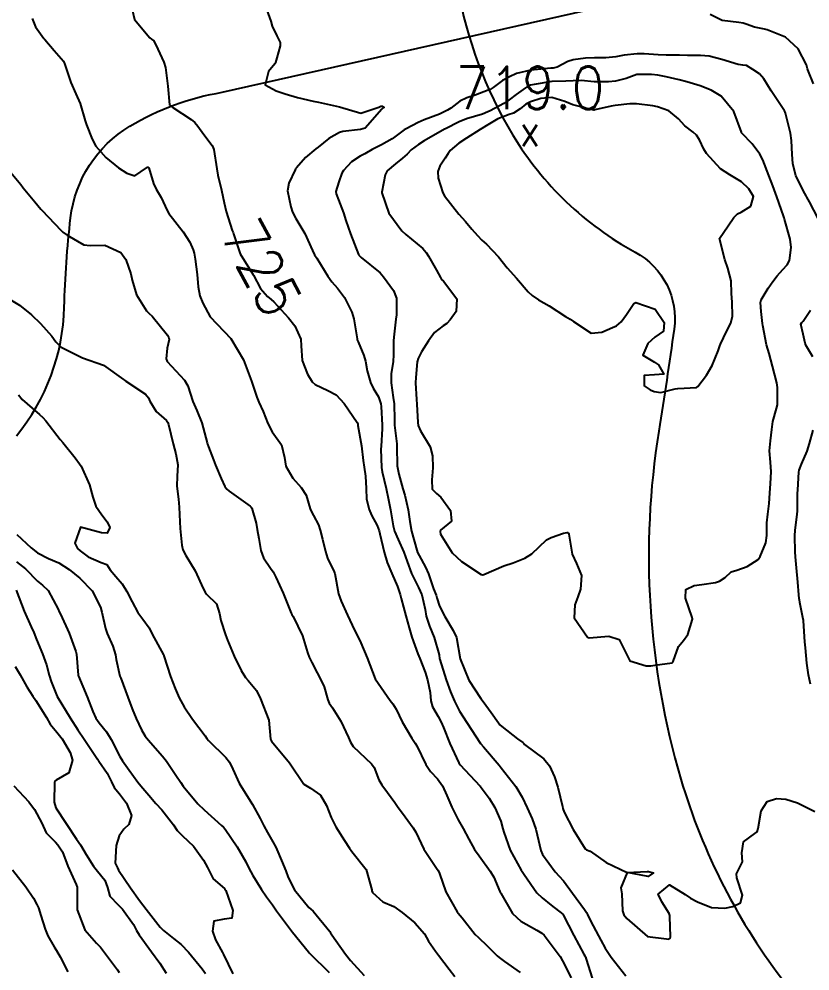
# Model space of a CAD drawing. Header units: metres. Extents: x 298520 to 308411, y 7433745 to 7450750.
# Drawn here: x 302710.3 to 302784.9, y 7441312.7 to 7441402.6 of the extents above; entities that cross this region are included whole.
import ezdxf
from ezdxf.enums import TextEntityAlignment as Align

# ---------------------------------------------------------------- set-up
doc = ezdxf.new("R2010")
doc.units = ezdxf.units.M
doc.header["$LTSCALE"] = 10
for name, color, linetype in [('Cotas', 45, 'Continuous'), ('Curvas de Nivel 1m', 11, 'Continuous'), ('Curvas de Nivel 5m', 15, 'Continuous'), ('Hidrografia', 140, 'Continuous'), ('Pontos Cotados', 45, 'Continuous'), ('Vias Primárias', 230, 'Continuous')]:
    doc.layers.add(name, color=color, linetype=linetype)
doc.styles.add('Style-STANDARD', font='STANDARD.shx')

# ---------------------------------------------------------------- blocks, each defined once
blk = doc.blocks.new('ELVTXT_114')
at = {"layer": 'Pontos Cotados', "linetype": 'Continuous', "style": 'Style-STANDARD'}
for s, height, p in [('719.0', 4, (0, 4)), ('x', 3, (0, 0))]:
    blk.add_text(s, height=height, dxfattribs=at).set_placement(p, align=Align.MIDDLE_CENTER)

msp = doc.modelspace()

# ---------------------------------------------------------------- linework, layer by layer
at = {"layer": 'Curvas de Nivel 1m', "flags": 128}
for points, elevation in [([(302711.521, 7441402.617), (302711.836, 7441401.813), (302712.624, 7441400.728), (302712.676, 7441400.662), (302712.718, 7441400.609), (302713.608, 7441399.595), (302714.489, 7441398.582), (302714.524, 7441398.513), (302714.59, 7441398.258), (302715.167, 7441396.574), (302715.648, 7441395.484), (302716.044, 7441394.565), (302716.529, 7441392.944), (302716.657, 7441392.558), (302717.176, 7441391.217), (302717.531, 7441390.545), (302718.487, 7441389.484), (302719.672, 7441388.518), (302720.468, 7441388.001), (302721.206, 7441387.762), (302722.303, 7441388.492), (302722.396, 7441388.568), (302722.474, 7441388.562), (302722.527, 7441388.489), (302722.987, 7441387.011), (302723.239, 7441386.478), (302723.684, 7441385.711), (302724.278, 7441384.462), (302724.429, 7441384.197), (302725.787, 7441382.446), (302726.393, 7441381.484), (302726.705, 7441380.754), (302726.809, 7441380.434), (302726.918, 7441379.889), (302727.096, 7441378.429), (302727.189, 7441377.274), (302727.348, 7441376.425), (302727.629, 7441375.723), (302728.313, 7441374.42), (302730.283, 7441372.39), (302731.478, 7441370.378), (302732.233, 7441368.37), (302732.715, 7441366.859), (302732.93, 7441366.359), (302733.333, 7441365.482), (302733.755, 7441364.347), (302734.182, 7441363.584), (302735.051, 7441362.331), (302735.326, 7441361.154), (302735.48, 7441360.327), (302736.126, 7441359.211), (302736.905, 7441358.312), (302737.38, 7441357.581), (302737.776, 7441356.303), (302737.86, 7441356.072), (302738.087, 7441355.661), (302738.563, 7441354.778), (302738.719, 7441354.29), (302738.919, 7441353.428), (302739.203, 7441352.283), (302739.408, 7441351.651), (302740.024, 7441350.365), (302740.066, 7441350.27), (302740.084, 7441350.207), (302740.43, 7441348.266), (302740.675, 7441347.574), (302741.28, 7441346.257), (302741.959, 7441344.843), (302742.26, 7441344.247), (302742.531, 7441343.657), (302743.138, 7441342.238), (302743.903, 7441340.23), (302745.313, 7441338.208), (302745.565, 7441337.9), (302745.865, 7441337.39), (302746.442, 7441336.194), (302747.372, 7441334.65), (302747.675, 7441334.182), (302747.829, 7441333.911), (302748.691, 7441332.167), (302749.123, 7441331.487), (302749.79, 7441330.811), (302750.263, 7441330.145), (302750.674, 7441329.241), (302751.12, 7441328.136), (302751.745, 7441326.916), (302752.199, 7441326.125), (302752.729, 7441325.113), (302753.282, 7441324.114), (302753.704, 7441323.518), (302754.768, 7441322.094), (302755.103, 7441321.515), (302755.664, 7441320.159), (302755.698, 7441320.08), (302755.744, 7441319.997), (302756.865, 7441318.068), (302757.633, 7441317.37), (302759.159, 7441316.506), (302759.616, 7441316.233), (302759.841, 7441316.037), (302760.619, 7441315.041), (302761.349, 7441314.014), (302761.587, 7441313.624), (302762.41, 7441312.002)], 726), ([(302733.681, 7441403.383), (302734.045, 7441402.349), (302734.166, 7441401.875), (302734.629, 7441400.969), (302734.922, 7441400.337), (302734.919, 7441400.036), (302734.601, 7441398.892), (302734.491, 7441398.445), (302734.432, 7441398.342), (302733.829, 7441397.595), (302733.528, 7441396.356), (302734.564, 7441395.769), (302735.405, 7441395.487), (302736.555, 7441395.138), (302738.058, 7441394.79), (302738.549, 7441394.692), (302740.543, 7441394.27), (302742.537, 7441393.661), (302744.23, 7441394.225), (302744.438, 7441394.328), (302744.545, 7441394.327), (302744.74, 7441394.218), (302744.637, 7441394.124), (302744.541, 7441394.046), (302742.946, 7441392.244), (302742.522, 7441392.136), (302740.848, 7441391.938), (302740.519, 7441391.844), (302739.512, 7441391.281), (302738.505, 7441390.469), (302738.288, 7441390.293), (302737.323, 7441389.479), (302736.476, 7441388.517), (302736.392, 7441388.403), (302736.345, 7441388.321), (302735.733, 7441387.055), (302735.631, 7441386.328), (302735.942, 7441384.821), (302736.109, 7441384.323), (302736.424, 7441383.714), (302737.254, 7441382.311), (302737.991, 7441380.7), (302738.183, 7441380.302), (302738.378, 7441379.982), (302739.444, 7441378.284), (302739.818, 7441377.749), (302740.342, 7441377.154), (302740.994, 7441376.263), (302741.688, 7441374.887), (302741.892, 7441374.254), (302742.188, 7441372.347), (302742.207, 7441372.251), (302742.281, 7441372.07), (302742.816, 7441370.79), (302742.971, 7441370.239), (302743.148, 7441369.338), (302743.443, 7441368.232), (302743.71, 7441367.71), (302744.219, 7441366.873), (302744.439, 7441366.218), (302744.47, 7441365.958), (302744.551, 7441364.216), (302744.553, 7441363.851), (302744.449, 7441362.217), (302744.438, 7441361.939), (302744.5, 7441360.216), (302744.564, 7441359.788), (302744.925, 7441358.212), (302745.158, 7441357.154), (302745.337, 7441356.208), (302745.589, 7441354.694), (302745.725, 7441354.203), (302746.061, 7441353.412), (302746.591, 7441352.195), (302746.905, 7441351.32), (302747.333, 7441350.187), (302748.003, 7441348.869), (302748.289, 7441348.176), (302748.602, 7441346.794), (302748.717, 7441346.169), (302749.017, 7441345.218), (302749.471, 7441344.157), (302749.928, 7441342.509), (302749.982, 7441342.149), (302749.998, 7441342.074), (302750.603, 7441340.143), (302751.014, 7441339.011), (302751.372, 7441338.135), (302751.863, 7441337.188), (302752.536, 7441336.123), (302753.833, 7441334.152), (302753.851, 7441334.127), (302753.867, 7441334.109), (302754.12, 7441333.814), (302755.609, 7441332.083), (302755.694, 7441331.974), (302755.8, 7441331.828), (302757.189, 7441330.066), (302757.768, 7441329.076), (302758.233, 7441328.053), (302758.716, 7441327.018), (302759.072, 7441326.04), (302759.191, 7441325.501), (302759.525, 7441324.042), (302759.707, 7441323.649), (302760.887, 7441322.022), (302761.266, 7441321.603), (302761.674, 7441321.157), (302762.536, 7441320.001), (302763.648, 7441318.449), (302763.842, 7441318.184), (302763.948, 7441317.985), (302764.213, 7441317.403), (302764.97, 7441315.97), (302765.196, 7441315.554), (302765.601, 7441314.812), (302766.169, 7441313.954), (302767.567, 7441312.188)], 724), ([(302785.278, 7441396.438), (302784.743, 7441397.748), (302784.704, 7441397.858), (302784.598, 7441398.221), (302783.822, 7441399.758), (302782.629, 7441400.842), (302780.884, 7441401.542), (302780.64, 7441401.601), (302780.485, 7441401.636), (302779.71, 7441401.804), (302778.916, 7441402.086), (302778.646, 7441402.176), (302778.234, 7441402.237), (302776.649, 7441402.424), (302775.51, 7441402.996)], 724), ([(302785.708, 7441383.731), (302784.897, 7441385.292), (302784.649, 7441385.747), (302784.576, 7441385.87), (302784.456, 7441386.066), (302783.614, 7441387.759), (302783.337, 7441388.915), (302783.266, 7441389.762), (302783.183, 7441391.096), (302783.099, 7441391.764), (302782.641, 7441393.669), (302782.606, 7441393.769), (302782.545, 7441393.877), (302781.277, 7441395.783), (302780.584, 7441396.919), (302780.175, 7441397.382), (302779.561, 7441397.805), (302778.944, 7441398.162), (302778.599, 7441398.203), (302778.166, 7441398.258), (302776.606, 7441398.727), (302775.425, 7441399.037), (302774.612, 7441399.115), (302773.368, 7441399.123), (302772.612, 7441399.133), (302771.367, 7441399.147), (302770.612, 7441399.191), (302769.279, 7441399.264), (302768.613, 7441399.277), (302767.404, 7441399.159), (302766.608, 7441398.986), (302765.684, 7441398.892), (302764.607, 7441398.895), (302763.737, 7441398.862), (302762.603, 7441398.699), (302762.07, 7441398.546), (302761.092, 7441398.025), (302760.693, 7441397.927), (302760.592, 7441397.915), (302760.465, 7441397.906), (302758.59, 7441397.732), (302757.252, 7441397.408), (302756.583, 7441397.109), (302755.917, 7441396.749), (302755.033, 7441396.095), (302754.754, 7441395.914), (302754.569, 7441395.832), (302753.326, 7441395.354), (302752.558, 7441395.111), (302751.875, 7441394.815), (302751.05, 7441394.145), (302750.741, 7441393.948), (302750.54, 7441393.852), (302749.966, 7441393.587), (302748.531, 7441393.023), (302747.941, 7441392.774), (302746.836, 7441392.197), (302746.633, 7441392.087), (302746.521, 7441392.005), (302745.496, 7441391.228), (302744.507, 7441390.669), (302743.628, 7441390.233), (302742.91, 7441389.831), (302742.493, 7441389.601), (302741.679, 7441389.064), (302740.898, 7441388.266), (302740.745, 7441387.993), (302740.462, 7441387.18), (302740.184, 7441386.274), (302740.216, 7441386.039), (302740.441, 7441385.473), (302740.896, 7441384.265), (302741.133, 7441383.546), (302741.567, 7441382.258), (302742.318, 7441380.316), (302742.353, 7441380.25), (302742.382, 7441380.211), (302742.585, 7441380.042), (302744.359, 7441378.598), (302744.7, 7441378.217), (302745.631, 7441376.916), (302745.917, 7441376.204), (302745.905, 7441374.617), (302745.859, 7441374.205), (302745.694, 7441372.804), (302745.64, 7441372.206), (302745.633, 7441370.842), (302745.59, 7441370.207), (302745.417, 7441369.037), (302745.407, 7441368.208), (302745.612, 7441366.813), (302745.682, 7441366.205), (302745.707, 7441364.696), (302745.73, 7441364.205), (302745.931, 7441362.438), (302745.946, 7441362.202), (302745.972, 7441360.375), (302745.991, 7441360.202), (302746.134, 7441359.578), (302746.522, 7441358.196), (302746.696, 7441357.605), (302747.025, 7441356.191), (302747.174, 7441355.097), (302747.331, 7441354.187), (302747.829, 7441352.399), (302747.906, 7441352.181), (302748.04, 7441351.893), (302748.658, 7441350.8), (302748.922, 7441350.167), (302749.404, 7441348.757), (302749.644, 7441348.155), (302749.731, 7441347.894), (302749.982, 7441347.108), (302750.472, 7441346.145), (302751.274, 7441344.823), (302751.564, 7441344.134), (302751.923, 7441342.13), (302752.748, 7441340.122), (302753.877, 7441338.384), (302754.087, 7441338.107), (302754.843, 7441337.076), (302755.541, 7441336.085), (302755.679, 7441335.91), (302755.849, 7441335.73), (302757.334, 7441334.569), (302757.835, 7441334.224), (302757.915, 7441334.14), (302758.004, 7441334.057), (302759.813, 7441332.685), (302760.353, 7441332.024), (302760.824, 7441330.988), (302761.144, 7441330.016), (302761.586, 7441328.182), (302761.626, 7441328.011), (302761.749, 7441327.654), (302762.576, 7441326.002), (302763.715, 7441324.206), (302763.831, 7441324.105), (302764.189, 7441323.983), (302765.697, 7441322.896), (302767.683, 7441321.94), (302769.56, 7441322.046), (302769.685, 7441322.039), (302770.183, 7441321.913), (302769.68, 7441321.587), (302767.683, 7441321.94), (302767.099, 7441320.515), (302767.187, 7441319.945), (302767.242, 7441318.349), (302767.368, 7441317.943), (302767.638, 7441317.615), (302769.613, 7441315.92), (302771.409, 7441315.691), (302771.611, 7441315.653), (302771.742, 7441315.759), (302771.76, 7441315.889), (302771.721, 7441317.81), (302771.713, 7441317.889), (302771.645, 7441318.082), (302770.943, 7441319.188), (302770.618, 7441319.906), (302771.672, 7441320.803), (302773.154, 7441319.875), (302773.658, 7441319.52), (302774.336, 7441319.177), (302775.645, 7441318.654), (302776.894, 7441318.577), (302777.647, 7441318.736), (302778.389, 7441319.076), (302778.585, 7441319.811), (302778.03, 7441321.466), (302778, 7441321.817), (302778.562, 7441322.949), (302778.517, 7441323.812), (302778.668, 7441324.866), (302779.731, 7441325.628), (302779.944, 7441325.797), (302780.046, 7441326.105), (302780.323, 7441327.791), (302780.899, 7441328.649), (302781.771, 7441328.954), (302782.649, 7441328.882), (302783.764, 7441328.521), (302785.39, 7441327.725)], 723), ([(302709.03, 7441388.644), (302710.456, 7441386.92), (302710.684, 7441386.628), (302711.773, 7441385.283), (302712.335, 7441384.611), (302712.431, 7441384.496), (302714.271, 7441382.582), (302714.329, 7441382.508), (302714.401, 7441382.431), (302714.838, 7441382.136), (302716.39, 7441381.231), (302717.008, 7441381.17), (302718.389, 7441381.187), (302719.88, 7441380.515), (302720.373, 7441379.854), (302720.825, 7441378.505), (302720.946, 7441377.905), (302721.37, 7441376.5), (302722.318, 7441374.998), (302722.567, 7441374.738), (302722.833, 7441374.482), (302724.286, 7441372.696), (302724.42, 7441372.459), (302724.452, 7441372.288), (302724.273, 7441371.477), (302724.163, 7441370.462), (302724.259, 7441370.224), (302725.91, 7441368.443), (302726.228, 7441367.916), (302726.678, 7441366.435), (302727.054, 7441365.582), (302727.55, 7441364.426), (302728.043, 7441362.543), (302728.068, 7441362.421), (302728.16, 7441362.145), (302728.653, 7441360.917), (302728.836, 7441360.41), (302729.348, 7441359.178), (302729.72, 7441358.396), (302729.883, 7441358.166), (302730.109, 7441357.969), (302731.45, 7441357.026), (302732.095, 7441356.56), (302732.19, 7441356.465), (302732.243, 7441356.368), (302732.651, 7441354.934), (302732.775, 7441354.359), (302732.911, 7441353.506), (302733.118, 7441352.354), (302733.368, 7441351.682), (302734.027, 7441350.709), (302734.262, 7441350.338), (302734.512, 7441349.839), (302735.199, 7441348.328), (302735.974, 7441346.459), (302736.043, 7441346.319), (302736.146, 7441346.144), (302737.032, 7441344.309), (302737.501, 7441342.732), (302737.653, 7441342.303), (302737.918, 7441341.776), (302738.43, 7441340.814), (302738.705, 7441340.288), (302739.09, 7441339.477), (302739.423, 7441338.277), (302739.546, 7441337.951), (302739.865, 7441337.514), (302740.661, 7441336.262), (302741.385, 7441334.707), (302741.576, 7441334.253), (302741.827, 7441333.86), (302743.559, 7441332.232), (302743.799, 7441331.857), (302744.257, 7441330.692), (302744.523, 7441330.219), (302745.071, 7441329.506), (302745.766, 7441328.551), (302746.01, 7441328.198), (302746.716, 7441327.223), (302747.485, 7441326.182), (302747.729, 7441325.777), (302748.237, 7441324.691), (302748.503, 7441324.168), (302749.686, 7441322.365), (302749.833, 7441322.148), (302749.96, 7441321.867), (302750.577, 7441320.141), (302751.644, 7441318.251), (302751.733, 7441318.129), (302752.102, 7441317.66), (302753.338, 7441316.113), (302753.61, 7441315.843), (302754.488, 7441314.983), (302755.411, 7441314.083), (302755.591, 7441313.928), (302756.109, 7441313.551), (302757.57, 7441312.505)], 727), ([(302708.484, 7441376.648), (302710.322, 7441375.526), (302711.452, 7441374.619), (302712.301, 7441373.805), (302713.376, 7441372.594), (302713.765, 7441372.074), (302714.273, 7441371.562), (302716.263, 7441370.56), (302718.253, 7441369.883), (302720.15, 7441368.511), (302720.232, 7441368.452), (302720.376, 7441368.364), (302722.219, 7441367.127), (302722.499, 7441366.769), (302722.635, 7441366.484), (302723.233, 7441365.505), (302724.195, 7441364.631), (302724.324, 7441364.459), (302724.381, 7441364.267), (302724.818, 7441362.453), (302725.097, 7441361.507), (302725.272, 7441360.449), (302725.205, 7441359.371), (302725.185, 7441358.449), (302725.321, 7441357.228), (302725.397, 7441356.447), (302725.46, 7441355.065), (302725.502, 7441354.446), (302725.636, 7441352.857), (302725.742, 7441352.443), (302726.037, 7441351.885), (302726.895, 7441350.431), (302727.66, 7441348.762), (302727.842, 7441348.422), (302727.991, 7441348.254), (302728.909, 7441347.333), (302729.2, 7441346.402), (302729.322, 7441345.755), (302729.757, 7441344.393), (302729.945, 7441343.891), (302730.579, 7441342.383), (302731.263, 7441341.023), (302731.658, 7441340.372), (302731.9, 7441340.081), (302732.689, 7441339.156), (302733.083, 7441338.352), (302733.853, 7441336.35), (302734.032, 7441334.545), (302734.11, 7441334.346), (302735.803, 7441332.32), (302737.153, 7441330.306), (302737.779, 7441329.906), (302738.742, 7441329.255), (302739.318, 7441328.277), (302739.746, 7441327.145), (302740.193, 7441326.265), (302740.992, 7441324.986), (302741.467, 7441324.252), (302741.708, 7441323.953), (302743.042, 7441322.236), (302743.574, 7441320.321), (302743.59, 7441320.231), (302743.661, 7441320.06), (302744.635, 7441319.198), (302745.648, 7441318.739), (302746.453, 7441318.192), (302747.628, 7441317.212), (302748.548, 7441316.166), (302748.93, 7441315.484), (302749.597, 7441314.511), (302749.872, 7441314.147), (302750.872, 7441312.839), (302751.409, 7441312.132)], 728), ([(302785.196, 7441370.66), (302784.546, 7441371.746), (302784.471, 7441371.933), (302784.293, 7441372.805), (302784.082, 7441373.752), (302784.167, 7441373.89), (302784.307, 7441374.036), (302784.99, 7441375.073)], 723), ([(302710.217, 7441367.061), (302710.575, 7441366.626), (302712.199, 7441365.197), (302712.521, 7441364.93), (302712.81, 7441364.601), (302714.167, 7441362.86), (302714.406, 7441362.578), (302715.59, 7441361.124), (302715.997, 7441360.561), (302716.139, 7441360.328), (302716.931, 7441358.552), (302717.259, 7441357.391), (302717.53, 7441356.546), (302718.085, 7441355.724), (302718.612, 7441355.065), (302718.85, 7441354.528), (302718.588, 7441354.009), (302718.065, 7441354.044), (302716.073, 7441354.56), (302715.544, 7441353.071), (302715.809, 7441352.562), (302716.041, 7441352.344), (302716.808, 7441351.78), (302718.03, 7441351.24), (302718.554, 7441351.058), (302718.873, 7441350.527), (302719.416, 7441349.918), (302720.01, 7441349.23), (302720.455, 7441348.505), (302720.959, 7441347.53), (302721.499, 7441346.495), (302721.967, 7441345.892), (302722.555, 7441345.077), (302722.833, 7441344.477), (302723.924, 7441342.502), (302723.948, 7441342.46), (302723.964, 7441342.418), (302724.582, 7441340.453), (302725.012, 7441339.328), (302725.389, 7441338.445), (302725.87, 7441337.592), (302726.64, 7441336.432), (302727.837, 7441334.853), (302728.017, 7441334.6), (302728.174, 7441334.415), (302729.809, 7441332.802), (302730.135, 7441332.387), (302730.478, 7441331.701), (302731.062, 7441330.377), (302731.771, 7441329.222), (302732.324, 7441328.364), (302733.038, 7441327.063), (302733.398, 7441326.353), (302733.727, 7441325.743), (302734.232, 7441324.856), (302734.506, 7441324.338), (302735.162, 7441322.857), (302735.383, 7441322.324), (302735.461, 7441322.104), (302735.675, 7441321.482), (302736.271, 7441320.314), (302737.646, 7441318.637), (302737.825, 7441318.478), (302738.04, 7441318.294), (302739.615, 7441316.38), (302739.688, 7441316.269), (302739.823, 7441316.056), (302741.091, 7441314.255), (302741.584, 7441313.649), (302742.854, 7441312.237)], 729), ([(302784.995, 7441339.734), (302784.799, 7441340.624), (302784.649, 7441341.739), (302784.505, 7441343.181), (302784.459, 7441343.742), (302784.415, 7441344.201), (302784.316, 7441345.745), (302784.277, 7441346.047), (302783.99, 7441347.457), (302783.937, 7441347.751), (302783.928, 7441347.816), (302783.769, 7441349.753), (302783.74, 7441350.038), (302783.588, 7441351.755), (302783.555, 7441352.248), (302783.51, 7441353.756), (302783.537, 7441354.289), (302783.729, 7441355.754), (302783.748, 7441356.102), (302783.773, 7441357.753), (302783.785, 7441358.086), (302783.902, 7441359.752), (302783.935, 7441359.962), (302784.151, 7441360.53), (302784.67, 7441361.742), (302784.897, 7441362.466), (302785.239, 7441363.734)], 723), ([(302710.03, 7441351.297), (302710.879, 7441350.621), (302712.012, 7441349.474), (302712.496, 7441349.091), (302713.039, 7441348.594), (302713.977, 7441346.82), (302714.085, 7441346.579), (302714.202, 7441346.346), (302715.007, 7441344.569), (302715.651, 7441342.839), (302715.708, 7441342.562), (302715.869, 7441340.595), (302715.875, 7441340.56), (302715.902, 7441340.488), (302716.704, 7441338.552), (302717.236, 7441337.173), (302717.534, 7441336.543), (302717.848, 7441336.087), (302718.536, 7441335.225), (302718.964, 7441334.523), (302719.809, 7441332.918), (302720.057, 7441332.507), (302720.673, 7441331.622), (302721.511, 7441330.493), (302721.78, 7441330.15), (302722.539, 7441329.247), (302723.203, 7441328.468), (302723.754, 7441327.872), (302724.864, 7441326.449), (302725.212, 7441325.932), (302725.723, 7441325.423), (302726.743, 7441324.43), (302727.693, 7441323.12), (302728.069, 7441322.414), (302728.61, 7441321.343), (302729.663, 7441320.44), (302729.713, 7441320.389), (302729.798, 7441320.252), (302730.472, 7441318.382), (302730.358, 7441317.657), (302729.63, 7441317.534), (302728.676, 7441317.356), (302728.531, 7441316.406), (302728.815, 7441315.612), (302729.499, 7441314.391), (302729.59, 7441314.199), (302730.478, 7441312.381)], 731), ([(302710.003, 7441348.63), (302710.776, 7441346.622), (302711.425, 7441345.148), (302711.671, 7441344.613), (302711.943, 7441343.954), (302712.505, 7441342.601), (302712.869, 7441341.552), (302713.126, 7441340.592), (302713.315, 7441340.007), (302713.883, 7441338.58), (302715.107, 7441336.567), (302715.842, 7441335.436), (302716.434, 7441334.554), (302717.677, 7441332.669), (302717.761, 7441332.54), (302717.802, 7441332.478), (302718.592, 7441331.329), (302719.023, 7441330.521), (302719.255, 7441329.995), (302719.772, 7441329.383), (302720.429, 7441328.503), (302720.897, 7441327.347), (302720.648, 7441326.501), (302720.173, 7441326.061), (302719.722, 7441325.405), (302719.443, 7441324.514), (302719.369, 7441322.834), (302719.499, 7441322.513), (302719.562, 7441322.392), (302719.68, 7441322.176), (302720.789, 7441320.499), (302721.651, 7441319.31), (302722.279, 7441318.484), (302723.618, 7441316.791), (302723.928, 7441316.465), (302724.873, 7441315.718), (302725.6, 7441315.15), (302726.276, 7441314.433), (302727.569, 7441312.85), (302727.892, 7441312.415)], 732), ([(302709.911, 7441341.404), (302710.377, 7441340.625), (302711.012, 7441339.499), (302711.576, 7441338.613), (302711.877, 7441338.185), (302712.865, 7441336.595), (302713.219, 7441335.961), (302713.839, 7441335.209), (302714.34, 7441334.575), (302715.1, 7441333.281), (302715.336, 7441332.565), (302714.977, 7441331.382), (302713.784, 7441330.664), (302713.661, 7441330.582), (302713.644, 7441330.445), (302713.586, 7441328.583), (302713.755, 7441328.056), (302714.716, 7441326.57), (302715.718, 7441325.095), (302716.069, 7441324.556), (302716.603, 7441323.647), (302717.305, 7441322.544), (302717.678, 7441322.081), (302718.369, 7441321.229), (302718.625, 7441320.526), (302718.868, 7441319.735), (302719.647, 7441318.909), (302720.038, 7441318.506), (302721.075, 7441317.042), (302721.385, 7441316.492), (302721.609, 7441316.062), (302722.783, 7441314.478), (302723.577, 7441313.404), (302724.185, 7441312.461)], 733), ([(302709.778, 7441330.128), (302711.207, 7441328.616), (302711.752, 7441327.914), (302712.431, 7441326.6), (302712.847, 7441325.716), (302713.715, 7441324.825), (302713.949, 7441324.578), (302714.382, 7441323.894), (302714.897, 7441322.568), (302715.666, 7441320.827), (302715.764, 7441320.559), (302715.783, 7441320.437), (302715.76, 7441318.559), (302715.77, 7441318.43), (302716.478, 7441316.551), (302717.6, 7441315.28), (302717.973, 7441314.911), (302718.253, 7441314.53), (302719.567, 7441312.758), (302719.743, 7441312.508)], 734)]:
    msp.add_lwpolyline(points, dxfattribs=dict(at, elevation=elevation))
for points, elevation in [([(302773.315, 7441396.613), (302772.582, 7441396.811), (302771.373, 7441397.114), (302770.586, 7441397.242), (302769.983, 7441397.316), (302768.587, 7441397.321), (302767.581, 7441396.951), (302766.58, 7441396.688), (302765.91, 7441396.637), (302764.58, 7441396.641), (302763.334, 7441396.752), (302762.58, 7441396.723), (302761.909, 7441396.687), (302760.579, 7441396.646), (302758.893, 7441396.372), (302758.575, 7441396.316), (302758.383, 7441396.254), (302758.093, 7441396.065), (302757.218, 7441395.418), (302756.556, 7441394.923), (302756.049, 7441394.587), (302755.163, 7441394.094), (302754.742, 7441393.897), (302754.54, 7441393.805), (302754.015, 7441393.586), (302752.533, 7441393.122), (302751.83, 7441392.837), (302750.523, 7441392.2), (302750.433, 7441392.151), (302748.512, 7441391.039), (302747.973, 7441390.72), (302747.295, 7441390.192), (302746.912, 7441389.781), (302746.491, 7441389.406), (302745.802, 7441388.888), (302745.04, 7441388.214), (302744.835, 7441387.851), (302744.534, 7441386.219), (302744.535, 7441386.136), (302745.195, 7441384.212), (302746.406, 7441382.558), (302746.801, 7441382.196), (302748.39, 7441380.898), (302748.719, 7441380.507), (302748.921, 7441380.172), (302749.695, 7441378.828), (302750.051, 7441378.155), (302750.172, 7441377.974), (302750.35, 7441377.816), (302751.611, 7441376.137), (302751.53, 7441374.929), (302750.977, 7441374.143), (302750.65, 7441373.805), (302750.304, 7441373.581), (302749.491, 7441372.966), (302748.934, 7441372.17), (302748.272, 7441371.133), (302747.941, 7441370.508), (302747.877, 7441370.184), (302747.736, 7441368.69), (302747.695, 7441368.185), (302747.788, 7441366.614), (302747.828, 7441366.184), (302747.913, 7441364.466), (302747.954, 7441364.182), (302748.185, 7441363.661), (302749.08, 7441362.166), (302749.303, 7441361.311), (302749.353, 7441360.162), (302749.262, 7441359.027), (302749.285, 7441358.162), (302749.695, 7441357.742), (302750.105, 7441357.389), (302751.004, 7441356.141), (302751.091, 7441355.132), (302750.074, 7441354.285), (302750.035, 7441354.151), (302750.069, 7441353.899), (302751.17, 7441352.139), (302752.035, 7441351.334), (302753.893, 7441350.111), (302754.022, 7441350.056), (302754.071, 7441350.061), (302754.147, 7441350.108), (302756.031, 7441350.922), (302756.918, 7441351.188), (302758.039, 7441351.646), (302758.672, 7441352.051), (302759.386, 7441352.707), (302760.063, 7441353.363), (302760.501, 7441353.591), (302761.661, 7441354.014), (302762.022, 7441354.062), (302762.073, 7441354.056), (302762.136, 7441354.009), (302762.165, 7441353.916), (302762.499, 7441352.005), (302762.903, 7441351.133), (302763.37, 7441349.997), (302763.279, 7441348.723), (302763.036, 7441348), (302762.74, 7441347.248), (302762.669, 7441346.003), (302763.955, 7441344.165), (302764.09, 7441344.123), (302765.956, 7441344.263), (302766.919, 7441343.95), (302767.923, 7441341.94), (302769.479, 7441341.477), (302769.919, 7441341.48), (302770.297, 7441341.528), (302771.922, 7441341.766), (302771.996, 7441341.816), (302772.028, 7441341.889), (302772.541, 7441343.287), (302772.998, 7441343.88), (302773.4, 7441344.435), (302773.844, 7441345.871), (302773.812, 7441346.034), (302773.177, 7441347.878), (302773.212, 7441348.67), (302774.011, 7441349.068), (302774.721, 7441349.151), (302776.016, 7441349.35), (302776.398, 7441349.456), (302776.924, 7441349.831), (302777.493, 7441350.361), (302778.03, 7441350.498), (302779.001, 7441350.843), (302780.04, 7441351.517), (302780.248, 7441351.797), (302780.761, 7441353.084), (302780.858, 7441353.782), (302780.875, 7441354.988), (302780.949, 7441355.781), (302781.081, 7441356.802), (302781.154, 7441357.78), (302781.207, 7441358.699), (302781.27, 7441359.779), (302781.218, 7441360.714), (302781.124, 7441361.78), (302781.214, 7441362.738), (302781.349, 7441363.778), (302781.421, 7441364.551), (302781.793, 7441365.774), (302781.868, 7441366.122), (302781.879, 7441367.774), (302781.809, 7441368.205), (302781.411, 7441369.779), (302781.079, 7441370.978), (302780.843, 7441371.784), (302780.487, 7441373.602), (302780.467, 7441373.788), (302780.32, 7441374.95), (302780.275, 7441375.791), (302780.335, 7441376.046), (302780.991, 7441377.139), (302781.434, 7441377.779), (302781.832, 7441378.304), (302782.37, 7441378.905), (302782.786, 7441379.357), (302783.007, 7441379.764), (302783.179, 7441380.978), (302783.076, 7441381.763), (302782.549, 7441383.642), (302782.502, 7441383.769), (302782.426, 7441383.971), (302781.82, 7441385.776), (302781.431, 7441386.813), (302781.068, 7441387.784), (302780.495, 7441389.261), (302780.215, 7441389.794), (302779.485, 7441390.778), (302778.522, 7441391.776), (302778.491, 7441391.82), (302778.47, 7441391.874), (302777.739, 7441393.828), (302776.564, 7441395.264), (302775.611, 7441395.85), (302774.577, 7441396.237)], 722), ([(302770.108, 7441394.358), (302768.552, 7441394.555), (302767.949, 7441394.549), (302766.549, 7441394.388), (302766.183, 7441394.329), (302764.645, 7441393.979), (302764.563, 7441393.96), (302764.543, 7441393.959), (302764.524, 7441393.962), (302764.427, 7441393.982), (302762.55, 7441394.466), (302761.811, 7441394.76), (302760.56, 7441395.144), (302759.548, 7441395.055), (302758.553, 7441394.751), (302758.105, 7441394.509), (302757.574, 7441394.07), (302756.94, 7441393.675), (302756.537, 7441393.535), (302755.489, 7441393.134), (302754.527, 7441392.557), (302753.806, 7441392.111), (302752.515, 7441391.321), (302751.809, 7441390.838), (302750.99, 7441390.145), (302750.775, 7441389.871), (302750.492, 7441389.408), (302749.987, 7441388.651), (302749.804, 7441388.16), (302749.834, 7441387.527), (302750.294, 7441386.152), (302750.448, 7441385.854), (302751.801, 7441384.136), (302752.416, 7441383.423), (302753.01, 7441382.722), (302753.558, 7441382.113), (302753.981, 7441381.689), (302754.395, 7441381.302), (302755.537, 7441380.088), (302756.368, 7441379.067), (302757.229, 7441378.071), (302758.34, 7441376.808), (302758.72, 7441376.438), (302759.325, 7441376.045), (302760.325, 7441375.484), (302761.856, 7441374.469), (302762.306, 7441374.199), (302762.617, 7441374.007), (302764.292, 7441372.881), (302765.297, 7441372.979), (302766.298, 7441373.422), (302766.676, 7441373.579), (302767.132, 7441373.952), (302767.621, 7441374.64), (302768.329, 7441375.687), (302768.49, 7441375.778), (302770.321, 7441375.142), (302771.179, 7441373.901), (302771.128, 7441373.068), (302770.289, 7441372.502), (302769.631, 7441371.92), (302769.169, 7441370.824), (302770.265, 7441370.158), (302770.642, 7441369.906), (302771.143, 7441369.008), (302770.249, 7441368.955), (302769.274, 7441368.898), (302769.299, 7441367.924), (302769.851, 7441367.537), (302770.228, 7441367.374), (302770.852, 7441367.279), (302772.23, 7441367.619), (302772.465, 7441367.653), (302774.232, 7441367.754), (302774.37, 7441367.868), (302775.176, 7441368.929), (302775.715, 7441369.848), (302776.277, 7441371.218), (302776.433, 7441371.687), (302776.492, 7441371.838), (302777.075, 7441373.052), (302777.472, 7441373.828), (302777.642, 7441374.497), (302777.583, 7441375.828), (302777.526, 7441376.643), (302777.503, 7441377.829), (302777.18, 7441379.023), (302776.89, 7441379.835), (302776.403, 7441381.84), (302777.215, 7441383.032), (302777.738, 7441383.827), (302778.091, 7441384.16), (302778.43, 7441384.314), (302779.354, 7441384.892), (302779.623, 7441385.802), (302779.167, 7441386.516), (302778.466, 7441387.173), (302777.378, 7441387.831), (302776.481, 7441388.412), (302775.182, 7441389.86), (302774.924, 7441390.28), (302774.516, 7441391.152), (302774.243, 7441391.587), (302773.901, 7441391.869), (302773.126, 7441392.478), (302772.535, 7441393.147), (302771.618, 7441393.899), (302770.548, 7441394.276)], 721)]:
    msp.add_lwpolyline(points, close=True, dxfattribs=dict(at, elevation=elevation))
at = {"layer": 'Curvas de Nivel 5m', "flags": 128}
for points, elevation in [([(302720.748, 7441404.423), (302721.191, 7441402.505), (302722.626, 7441400.781), (302722.8, 7441400.663), (302723.021, 7441400.484), (302723.385, 7441399.704), (302723.947, 7441398.47), (302724.107, 7441397.986), (302724.305, 7441396.464), (302724.323, 7441396.217), (302724.495, 7441394.461), (302724.552, 7441394.384), (302724.809, 7441394.197), (302726.529, 7441393.063), (302726.888, 7441392.796), (302727.164, 7441392.43), (302727.732, 7441391.638), (302728.505, 7441390.614), (302728.62, 7441390.409), (302728.667, 7441390.242), (302728.951, 7441388.405), (302729.062, 7441387.809), (302729.394, 7441386.401), (302729.646, 7441385.193), (302729.824, 7441384.396), (302730.406, 7441382.576), (302730.48, 7441382.389), (302730.517, 7441382.274), (302731.149, 7441380.382), (302732.354, 7441378.467), (302732.41, 7441378.369), (302733.08, 7441377.099), (302733.734, 7441376.349), (302734.072, 7441376.085), (302734.328, 7441375.851), (302735.727, 7441374.326), (302736.302, 7441373.576), (302736.879, 7441372.314), (302736.91, 7441371.68), (302736.994, 7441370.313), (302737.524, 7441369.027), (302737.951, 7441368.303), (302738.23, 7441368.043), (302739.433, 7441367.49), (302740.221, 7441367.055), (302740.983, 7441366.262), (302742.195, 7441364.447), (302742.259, 7441364.314), (302742.268, 7441364.249), (302742.276, 7441364.164), (302742.595, 7441362.244), (302742.77, 7441360.862), (302742.848, 7441360.239), (302742.977, 7441359.391), (302743.043, 7441358.236), (302743.084, 7441357.217), (302743.322, 7441356.232), (302743.561, 7441355.701), (302744.078, 7441354.727), (302744.264, 7441354.218), (302744.343, 7441353.943), (302744.741, 7441352.213), (302745.036, 7441351.218), (302745.475, 7441350.208), (302746.004, 7441348.964), (302746.26, 7441348.197), (302746.367, 7441347.819), (302746.804, 7441346.192), (302747.098, 7441345.052), (302747.355, 7441344.186), (302747.929, 7441342.616), (302748.099, 7441342.177), (302748.603, 7441340.863), (302748.833, 7441340.166), (302749.088, 7441338.958), (302749.166, 7441338.161), (302749.323, 7441337.613), (302749.858, 7441336.683), (302750.141, 7441336.147), (302750.359, 7441335.634), (302750.961, 7441334.139), (302751.806, 7441332.313), (302751.932, 7441332.129), (302753.783, 7441330.148), (302753.8, 7441330.127), (302753.814, 7441330.11), (302754.645, 7441328.97), (302755.203, 7441328.088), (302755.744, 7441326.788), (302755.956, 7441326.078), (302756.036, 7441325.771), (302756.631, 7441324.071), (302757.685, 7441322.185), (302757.769, 7441322.059), (302757.957, 7441321.781), (302759.17, 7441320.045), (302759.658, 7441319.549), (302760.498, 7441318.874), (302761.603, 7441318.011), (302761.642, 7441317.957), (302762.666, 7441315.999), (302763.596, 7441314.254), (302763.692, 7441314.087), (302763.737, 7441313.988), (302763.799, 7441313.777), (302764.384, 7441311.978)], 725), ([(302710.061, 7441353.863), (302711.437, 7441352.616), (302712.038, 7441352.148), (302713.056, 7441351.618), (302714.029, 7441351.186), (302715.018, 7441350.57), (302716.015, 7441349.753), (302717.183, 7441348.548), (302717.98, 7441347.006), (302718.102, 7441346.538), (302718.434, 7441345.009), (302718.599, 7441344.53), (302719.127, 7441343.33), (302719.384, 7441342.518), (302719.463, 7441342.061), (302719.808, 7441340.511), (302719.838, 7441340.447), (302719.901, 7441340.298), (302720.547, 7441338.503), (302720.954, 7441337.412), (302721.327, 7441336.495), (302721.842, 7441335.431), (302722.197, 7441334.845), (302722.478, 7441334.48), (302723.81, 7441332.927), (302724.189, 7441332.456), (302725.093, 7441331.144), (302725.546, 7441330.442), (302725.78, 7441330.101), (302727.171, 7441328.426), (302727.755, 7441327.872), (302729.407, 7441326.395), (302729.575, 7441326.236), (302729.729, 7441326.042), (302730.866, 7441324.378), (302731.692, 7441322.968), (302731.987, 7441322.367), (302732.366, 7441321.673), (302733.175, 7441320.355), (302733.656, 7441319.652), (302734.198, 7441318.891), (302734.593, 7441318.336), (302735.622, 7441316.936), (302736.1, 7441316.315), (302737.594, 7441314.454), (302737.665, 7441314.371), (302737.74, 7441314.298), (302739.566, 7441312.5)], 730), ([(302709.679, 7441322.216), (302710.918, 7441320.617), (302711.652, 7441319.523), (302711.975, 7441318.934), (302712.11, 7441318.603), (302712.339, 7441317.893), (302712.752, 7441316.593), (302713.002, 7441315.984), (302713.596, 7441314.924), (302713.809, 7441314.578), (302714.164, 7441313.995), (302714.882, 7441312.567)], 735)]:
    msp.add_lwpolyline(points, dxfattribs=dict(at, elevation=elevation))
at = {"layer": 'Hidrografia', "elevation": 714.2}
msp.add_lwpolyline([(302700.336, 7441541.025), (302702.676, 7441529.816, 0.060827), (302705.973, 7441520.104, 0.120818), (302710.637, 7441514.444, -0.093199), (302723.044, 7441500.961, 0.011784), (302740.918, 7441473.773, -0.193209), (302745.336, 7441454.328, 0.24945), (302748.59, 7441444.849, -0.151727), (302753.489, 7441436.261, -0.124643), (302753.184, 7441426.382, 0.022104), (302751.776, 7441420.488, 0.184987), (302756.898, 7441391.597, 0.13364), (302768.45, 7441380.534, -0.312432), (302772.114, 7441373.268, -0.005152), (302770.671, 7441363.65, 0.111738), (302772.757, 7441330.775, 0.094308), (302782.682, 7441311.429, -0.030405)], format="xyb", dxfattribs=at)
at = {"layer": 'Vias Primárias'}
msp.add_lwpolyline([(302710.028, 7441363.192, 0.167676), (302714.552, 7441375.346, -0.023338), (302715.15, 7441383.787, -0.23236), (302720.738, 7441392.43, -0.093807), (302729.461, 7441395.644), (302801.1, 7441411.809), (302831.443, 7441418.918), (302839.215, 7441420.984, 0.08945), (302852.32, 7441427.124, -0.00129), (302857.071, 7441430.473, -0.315621)], format="xyb", dxfattribs=at)

# ---------------------------------------------------------------- block references
at = {"layer": 'Pontos Cotados', "linetype": 'Continuous'}
msp.add_blockref('ELVTXT_114', (302758.523, 7441392.06, 718.99), dxfattribs=at)

# ---------------------------------------------------------------- texts
at = {"layer": 'Cotas', "style": 'Style-STANDARD'}
msp.add_text('725', height=4, rotation=298.17328, dxfattribs=at).set_placement((302733.181, 7441379.085, 725), align=Align.MIDDLE_CENTER)

doc.saveas('drawing.dxf')
